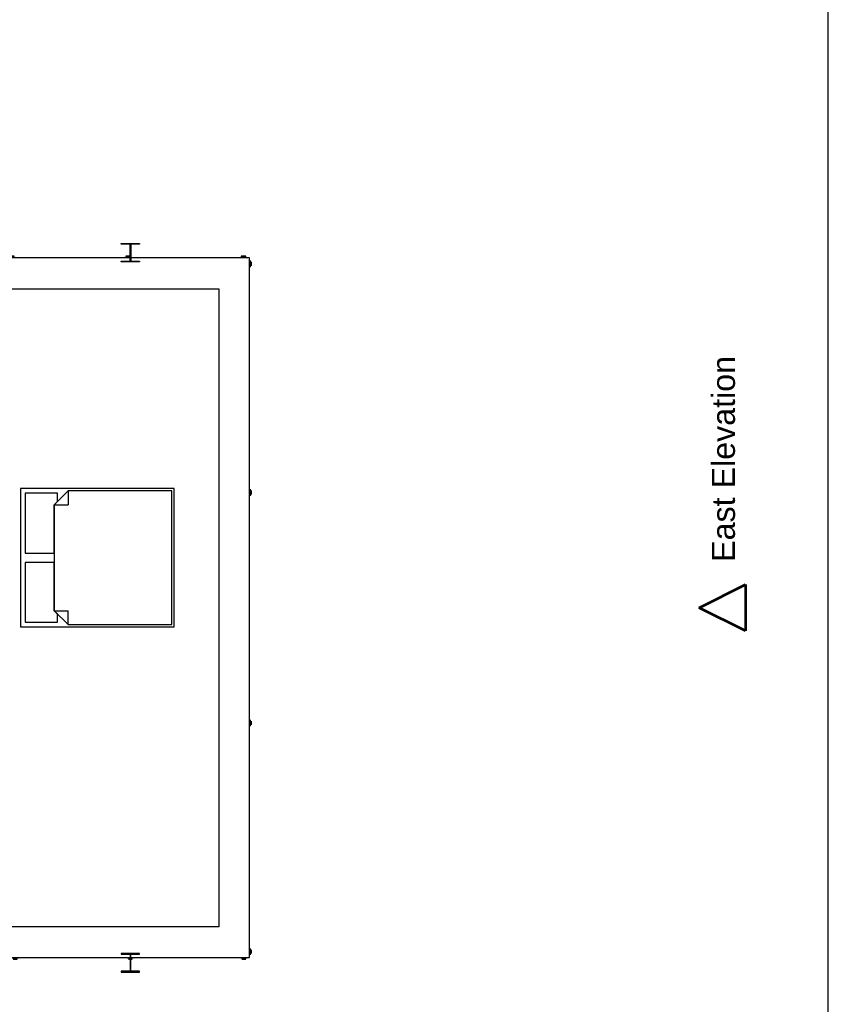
# Model space of a CAD drawing. Header units: metres. Extents: x -13.4 to 28.6, y -17 to 25.
# Drawn here: x 18.06 to 28.58, y -0.66 to 12.15 of the extents above; entities that cross this region are included whole.
import ezdxf

# ---------------------------------------------------------------- set-up
doc = ezdxf.new("R2010")
doc.units = ezdxf.units.M
doc.header["$MEASUREMENT"] = 0
doc.set_wipeout_variables(frame=1)
doc.linetypes.add('Wipeout_Contour', pattern=[1, 0, -1])
for name, color, linetype in [('Finish - Wall', 7, 'Continuous'), ('Interior - Furniture', 7, 'Continuous'), ('Interior - Partition', 7, 'Continuous'), ('Marker - Elevation', 7, 'Continuous'), ('Site & Landscape - Terrain', 7, 'Continuous'), ('Structural - Bearing', 7, 'Continuous')]:
    doc.layers.add(name, color=color, linetype=linetype)
for name, color, linetype, lineweight in [('Finish - Wall_Num_Penna__1', 7, 'Continuous', 13), ('Finish - Wall_Num_Penna__27', 7, 'Continuous', 35), ('Marker - Elevation_Num_Penna__6', 5, 'Continuous', 35), ('Structural - Bearing_Num_Penna__1', 7, 'Continuous', 13)]:
    doc.layers.add(name, color=color, linetype=linetype, lineweight=lineweight)
for name, color, linetype, lineweight, true_color in [('Finish - Wall_Num_Penna__165', 7, 'Continuous', 13, 0x80d6ff), ('Finish - Wall_Num_Penna__166', 7, 'Continuous', 13, 0x97cbff), ('Interior - Furniture _Num_Penna__4', 7, 'Continuous', 20, 0x029e21), ('Interior - Partition_Num_Penna__87', 7, 'Continuous', 20, 0x6a6a6a), ('Marker - Elevation_Num_Penna__25', 7, 'Continuous', 35, 0x40a5ff), ('Site & Landscape - Terrain_Num_Penna__93', 7, 'Continuous', 13, 0xa2a233), ('Structural - Bearing_Num_Penna__166', 7, 'Continuous', 13, 0x97cbff), ('Structural - Bearing_Num_Penna__89', 7, 'Continuous', 20, 0x71cebe)]:
    doc.layers.add(name, color=color, linetype=linetype, lineweight=lineweight, true_color=true_color)
doc.styles.add('GENERATED_STYLE_1', font='Arial.ttf')
pattern_1 = [(45, (0, 0), (-0.159099, 0.159099), []), (45, (-0.05303, 0.05303), (-0.159099, 0.159099), [])]

# ---------------------------------------------------------------- blocks, each defined once
blk = doc.blocks.new('Mesh_1', base_point=(-13.422, -17.039))
at = {"layer": 'Site & Landscape - Terrain_Num_Penna__93', "color": 55, "linetype": 'Continuous', "lineweight": 13, "true_color": 0xa2a233, "flags": 128}
blk.add_lwpolyline([(-13.422, -17.039), (28.578, -17.039), (28.578, 24.961), (-13.422, 24.961)], close=True, dxfattribs=at)
blk = doc.blocks.new('Solaio_1')
at = {"layer": 'Structural - Bearing_Num_Penna__89', "color": 123, "linetype": 'Continuous', "lineweight": 20, "true_color": 0x71cebe, "flags": 128}
blk.add_lwpolyline([(0, 0), (21, 0), (21, 9), (0, 9)], close=True, dxfattribs=at)
blk = doc.blocks.new('Solaio_2')
at = {"layer": 'Structural - Bearing_Num_Penna__89', "color": 123, "linetype": 'Continuous', "lineweight": 20, "true_color": 0x71cebe, "flags": 128}
blk.add_lwpolyline([(0, 0), (21, 0), (21, 9), (0, 9)], close=True, dxfattribs=at)
blk = doc.blocks.new('Solaio_3', base_point=(-0.05, 0.035))
at = {"layer": 'Structural - Bearing_Num_Penna__89', "color": 123, "linetype": 'Continuous', "lineweight": 20, "true_color": 0x71cebe, "flags": 128}
blk.add_lwpolyline([(-0.05, 0.035), (20.95, 0.035), (20.95, 9.035), (-0.05, 9.035)], close=True, dxfattribs=at)
blk = doc.blocks.new('Curtain Wall_2')
at = {"layer": 'Finish - Wall_Num_Penna__165', "linetype": 'Continuous', "lineweight": 0, "true_color": 0x20353f}
for points in [[(5.985, 8.99), (5.985, 9.01), (8.97, 9.01), (8.97, 8.99)], [(8.96, 8.99), (8.96, 9.01), (11.97, 9.01), (11.97, 8.99)], [(11.96, 8.99), (11.96, 9.01), (14.97, 9.01), (14.97, 8.99)], [(14.96, 8.99), (14.96, 9.01), (17.97, 9.01), (17.97, 8.99)], [(17.96, 8.99), (17.96, 9.01), (19.47, 9.01), (19.47, 8.99)], [(19.46, 8.99), (19.46, 9.01), (20.97, 9.01), (20.97, 8.99)], [(20.96, 8.99), (20.96, 9.01), (20.98, 9.01), (20.98, 8.99)]]:
    blk.add_hatch(color=159, dxfattribs=at).paths.add_polyline_path(points)
at = {"layer": 'Finish - Wall_Num_Penna__166', "linetype": 'Continuous', "lineweight": 13, "true_color": 0x97cbff}
for points in [[(6.015, 8.965), (6.015, 9.065), (5.965, 9.065), (5.965, 8.965)], [(8.99, 8.965), (8.99, 9.065), (8.94, 9.065), (8.94, 8.965)], [(11.99, 8.965), (11.99, 9.065), (11.94, 9.065), (11.94, 8.965)], [(14.99, 8.965), (14.99, 9.065), (14.94, 9.065), (14.94, 8.965)], [(17.99, 8.965), (17.99, 9.065), (17.94, 9.065), (17.94, 8.965)], [(19.49, 8.965), (19.49, 9.065), (19.44, 9.065), (19.44, 8.965)], [(20.99, 8.965), (20.99, 9.065), (20.94, 9.065), (20.94, 8.965)], [(21, 8.965), (21, 9.065), (20.95, 9.065), (20.95, 8.965)]]:
    blk.add_hatch(color=151, dxfattribs=at).paths.add_polyline_path(points)
at = {"layer": 'Finish - Wall_Num_Penna__1', "color": 7, "linetype": 'Continuous', "lineweight": 13}
for p, q in [((5.985, 9.01), (8.97, 9.01)), ((5.985, 8.99), (5.985, 9.01)), ((8.97, 8.99), (5.985, 8.99)), ((8.96, 9.01), (11.97, 9.01)), ((8.96, 8.99), (8.96, 9.01)), ((11.97, 8.99), (8.96, 8.99)), ((8.97, 9.01), (8.97, 8.99)), ((11.96, 9.01), (14.97, 9.01)), ((11.96, 8.99), (11.96, 9.01)), ((14.97, 8.99), (11.96, 8.99)), ((11.97, 9.01), (11.97, 8.99)), ((14.96, 9.01), (17.97, 9.01)), ((14.96, 8.99), (14.96, 9.01)), ((17.97, 8.99), (14.96, 8.99)), ((14.97, 9.01), (14.97, 8.99)), ((17.96, 9.01), (19.47, 9.01)), ((17.96, 8.99), (17.96, 9.01)), ((19.47, 8.99), (17.96, 8.99)), ((17.97, 9.01), (17.97, 8.99)), ((19.46, 9.01), (20.97, 9.01)), ((19.46, 8.99), (19.46, 9.01)), ((20.97, 8.99), (19.46, 8.99)), ((19.47, 9.01), (19.47, 8.99)), ((20.96, 9.01), (20.98, 9.01)), ((20.96, 8.99), (20.96, 9.01)), ((20.98, 8.99), (20.96, 8.99)), ((20.97, 9.01), (20.97, 8.99)), ((20.98, 9.01), (20.98, 8.99))]:
    blk.add_line(p, q, dxfattribs=at)
at = {"layer": 'Finish - Wall_Num_Penna__27', "color": 7, "linetype": 'Continuous', "lineweight": 35}
for p, q in [((6.015, 9.065), (5.965, 9.065)), ((5.965, 9.065), (5.965, 8.965)), ((6.015, 8.965), (6.015, 9.065)), ((8.99, 9.065), (8.94, 9.065)), ((8.94, 9.065), (8.94, 8.965)), ((8.99, 8.965), (8.99, 9.065)), ((11.99, 9.065), (11.94, 9.065)), ((11.94, 9.065), (11.94, 8.965)), ((11.99, 8.965), (11.99, 9.065)), ((14.99, 9.065), (14.94, 9.065)), ((14.94, 9.065), (14.94, 8.965)), ((14.99, 8.965), (14.99, 9.065)), ((17.99, 9.065), (17.94, 9.065)), ((17.94, 9.065), (17.94, 8.965)), ((17.99, 8.965), (17.99, 9.065)), ((19.49, 9.065), (19.44, 9.065)), ((19.44, 9.065), (19.44, 8.965)), ((19.49, 8.965), (19.49, 9.065)), ((20.99, 9.065), (20.94, 9.065)), ((20.94, 9.065), (20.94, 8.965)), ((21, 9.065), (20.95, 9.065)), ((20.95, 9.065), (20.95, 8.965)), ((20.99, 8.965), (20.99, 9.065)), ((21, 8.965), (21, 9.065)), ((5.965, 8.965), (6.015, 8.965)), ((8.94, 8.965), (8.99, 8.965)), ((11.94, 8.965), (11.99, 8.965)), ((14.94, 8.965), (14.99, 8.965)), ((17.94, 8.965), (17.99, 8.965)), ((19.44, 8.965), (19.49, 8.965)), ((20.94, 8.965), (20.99, 8.965)), ((20.95, 8.965), (21, 8.965))]:
    blk.add_line(p, q, dxfattribs=at)
blk = doc.blocks.new('Curtain Wall_3')
at = {"layer": 'Finish - Wall_Num_Penna__165', "linetype": 'Continuous', "lineweight": 0, "true_color": 0x20353f}
for points in [[(20.99, 8.98), (21.01, 8.98), (21.01, 5.995), (20.99, 5.995)], [(20.99, 6.005), (21.01, 6.005), (21.01, 2.995), (20.99, 2.995)], [(20.99, 3.005), (21.01, 3.005), (21.01, 0.02), (20.99, 0.02)]]:
    blk.add_hatch(color=159, dxfattribs=at).paths.add_polyline_path(points)
at = {"layer": 'Finish - Wall_Num_Penna__166', "linetype": 'Continuous', "lineweight": 13, "true_color": 0x97cbff}
for points in [[(20.965, 8.95), (21.065, 8.95), (21.065, 9), (20.965, 9)], [(20.965, 5.975), (21.065, 5.975), (21.065, 6.025), (20.965, 6.025)], [(20.965, 2.975), (21.065, 2.975), (21.065, 3.025), (20.965, 3.025)], [(20.965, 0), (21.065, 0), (21.065, 0.05), (20.965, 0.05)]]:
    blk.add_hatch(color=151, dxfattribs=at).paths.add_polyline_path(points)
at = {"layer": 'Finish - Wall_Num_Penna__1', "color": 7, "linetype": 'Continuous', "lineweight": 13}
for p, q in [((20.99, 5.995), (20.99, 8.98)), ((20.99, 8.98), (21.01, 8.98)), ((21.01, 8.98), (21.01, 5.995)), ((20.99, 2.995), (20.99, 6.005)), ((20.99, 6.005), (21.01, 6.005)), ((21.01, 5.995), (20.99, 5.995)), ((21.01, 6.005), (21.01, 2.995)), ((20.99, 0.02), (20.99, 3.005)), ((20.99, 3.005), (21.01, 3.005)), ((21.01, 2.995), (20.99, 2.995)), ((21.01, 3.005), (21.01, 0.02)), ((21.01, 0.02), (20.99, 0.02))]:
    blk.add_line(p, q, dxfattribs=at)
at = {"layer": 'Finish - Wall_Num_Penna__27', "color": 7, "linetype": 'Continuous', "lineweight": 35}
for p, q in [((21.065, 9), (20.965, 9)), ((20.965, 9), (20.965, 8.95)), ((21.065, 8.95), (21.065, 9)), ((20.965, 8.95), (21.065, 8.95)), ((21.065, 6.025), (20.965, 6.025)), ((20.965, 6.025), (20.965, 5.975)), ((21.065, 5.975), (21.065, 6.025)), ((20.965, 5.975), (21.065, 5.975)), ((21.065, 3.025), (20.965, 3.025)), ((20.965, 3.025), (20.965, 2.975)), ((20.965, 2.975), (21.065, 2.975)), ((21.065, 2.975), (21.065, 3.025)), ((21.065, 0.05), (20.965, 0.05)), ((20.965, 0.05), (20.965, 0)), ((20.965, 0), (21.065, 0)), ((21.065, 0), (21.065, 0.05))]:
    blk.add_line(p, q, dxfattribs=at)
blk = doc.blocks.new('Curtain Wall_4')
at = {"layer": 'Finish - Wall_Num_Penna__165', "linetype": 'Continuous', "lineweight": 0, "true_color": 0x20353f}
for points in [[(9.005, 0.01), (9.005, -0.01), (6.045, -0.01), (6.045, 0.01)], [(12.005, 0.01), (12.005, -0.01), (8.995, -0.01), (8.995, 0.01)], [(15.005, 0.01), (15.005, -0.01), (11.995, -0.01), (11.995, 0.01)], [(18.005, 0.01), (18.005, -0.01), (14.995, -0.01), (14.995, 0.01)], [(19.505, 0.01), (19.505, -0.01), (17.995, -0.01), (17.995, 0.01)], [(20.98, 0.01), (20.98, -0.01), (19.495, -0.01), (19.495, 0.01)]]:
    blk.add_hatch(color=159, dxfattribs=at).paths.add_polyline_path(points)
at = {"layer": 'Finish - Wall_Num_Penna__166', "linetype": 'Continuous', "lineweight": 13, "true_color": 0x97cbff}
for points in [[(6.025, 0.035), (6.025, -0.065), (6.075, -0.065), (6.075, 0.035)], [(8.975, 0.035), (8.975, -0.065), (9.025, -0.065), (9.025, 0.035)], [(11.975, 0.035), (11.975, -0.065), (12.025, -0.065), (12.025, 0.035)], [(14.975, 0.035), (14.975, -0.065), (15.025, -0.065), (15.025, 0.035)], [(17.975, 0.035), (17.975, -0.065), (18.025, -0.065), (18.025, 0.035)], [(19.475, 0.035), (19.475, -0.065), (19.525, -0.065), (19.525, 0.035)], [(20.95, 0.035), (20.95, -0.065), (21, -0.065), (21, 0.035)]]:
    blk.add_hatch(color=151, dxfattribs=at).paths.add_polyline_path(points)
at = {"layer": 'Finish - Wall_Num_Penna__1', "color": 7, "linetype": 'Continuous', "lineweight": 13}
for p, q in [((6.045, 0.01), (9.005, 0.01)), ((6.045, -0.01), (6.045, 0.01)), ((8.995, 0.01), (12.005, 0.01)), ((8.995, -0.01), (8.995, 0.01)), ((9.005, 0.01), (9.005, -0.01)), ((11.995, 0.01), (15.005, 0.01)), ((11.995, -0.01), (11.995, 0.01)), ((12.005, 0.01), (12.005, -0.01)), ((14.995, 0.01), (18.005, 0.01)), ((14.995, -0.01), (14.995, 0.01)), ((15.005, 0.01), (15.005, -0.01)), ((17.995, 0.01), (19.505, 0.01)), ((17.995, -0.01), (17.995, 0.01)), ((18.005, 0.01), (18.005, -0.01)), ((19.495, 0.01), (20.98, 0.01)), ((19.495, -0.01), (19.495, 0.01)), ((19.505, 0.01), (19.505, -0.01)), ((20.98, 0.01), (20.98, -0.01)), ((9.005, -0.01), (6.045, -0.01)), ((12.005, -0.01), (8.995, -0.01)), ((15.005, -0.01), (11.995, -0.01)), ((18.005, -0.01), (14.995, -0.01)), ((19.505, -0.01), (17.995, -0.01)), ((20.98, -0.01), (19.495, -0.01))]:
    blk.add_line(p, q, dxfattribs=at)
at = {"layer": 'Finish - Wall_Num_Penna__27', "color": 7, "linetype": 'Continuous', "lineweight": 35}
for p, q in [((6.025, 0.035), (6.025, -0.065)), ((6.075, 0.035), (6.025, 0.035)), ((6.075, -0.065), (6.075, 0.035)), ((8.975, 0.035), (8.975, -0.065)), ((9.025, 0.035), (8.975, 0.035)), ((9.025, -0.065), (9.025, 0.035)), ((11.975, 0.035), (11.975, -0.065)), ((12.025, 0.035), (11.975, 0.035)), ((12.025, -0.065), (12.025, 0.035)), ((14.975, 0.035), (14.975, -0.065)), ((15.025, 0.035), (14.975, 0.035)), ((15.025, -0.065), (15.025, 0.035)), ((17.975, 0.035), (17.975, -0.065)), ((18.025, 0.035), (17.975, 0.035)), ((18.025, -0.065), (18.025, 0.035)), ((19.475, 0.035), (19.475, -0.065)), ((19.525, 0.035), (19.475, 0.035)), ((19.525, -0.065), (19.525, 0.035)), ((20.95, 0.035), (20.95, -0.065)), ((21, 0.035), (20.95, 0.035)), ((21, -0.065), (21, 0.035)), ((6.025, -0.065), (6.075, -0.065)), ((8.975, -0.065), (9.025, -0.065)), ((11.975, -0.065), (12.025, -0.065)), ((14.975, -0.065), (15.025, -0.065)), ((17.975, -0.065), (18.025, -0.065)), ((19.475, -0.065), (19.525, -0.065)), ((20.95, -0.065), (21, -0.065))]:
    blk.add_line(p, q, dxfattribs=at)
blk = doc.blocks.new('Muro_1')
at = {"color": 254, "linetype": 'Wipeout_Contour', "lineweight": 0, "ltscale": 379.215083}
blk.add_wipeout([(0.35, 0.35), (-0.05, -0.05), (1.495, -0.05), (1.495, -0.01), (1.38, -0.01), (1.38, 0), (1.62, 0), (1.62, -0.01), (1.505, -0.01), (1.505, -0.05), (6.862, -0.05), (6.862, -0.01), (6.747, -0.01), (6.747, 0), (6.987, 0), (6.987, -0.01), (6.872, -0.01), (6.872, -0.05), (14.164, -0.05), (14.164, -0.01), (14.049, -0.01), (14.049, 0), (14.289, 0), (14.289, -0.01), (14.174, -0.01), (14.174, -0.05), (19.495, -0.05), (19.495, -0.01), (19.38, -0.01), (19.38, 0), (19.62, 0), (19.62, -0.01), (19.505, -0.01), (19.505, -0.05), (21.05, -0.05), (20.65, 0.35)], dxfattribs=at).dxf.layer = 'Interior - Partition'
at = {"layer": 'Interior - Partition_Num_Penna__87', "color": 251, "linetype": 'Continuous', "lineweight": 20, "true_color": 0x6a6a6a, "flags": 128}
for points in [[(20.65, 0.35), (0.35, 0.35)], [(-0.05, -0.05), (1.495, -0.05)], [(1.505, -0.05), (6.862, -0.05)], [(6.872, -0.05), (14.164, -0.05)], [(14.174, -0.05), (19.495, -0.05)], [(19.505, -0.05), (21.05, -0.05)]]:
    blk.add_lwpolyline(points, dxfattribs=at)
blk = doc.blocks.new('Muro_2', base_point=(21, 0))
at = {"color": 254, "linetype": 'Wipeout_Contour', "lineweight": 0, "ltscale": 86.940771}
blk.add_wipeout([(21.05, -0.05), (21.05, 9.05), (20.65, 8.65), (20.65, 0.35)], dxfattribs=at).dxf.layer = 'Interior - Partition'
at = {"layer": 'Interior - Partition_Num_Penna__87', "color": 251, "linetype": 'Continuous', "lineweight": 20, "true_color": 0x6a6a6a, "flags": 128}
for points in [[(21.05, -0.05), (21.05, 9.05)], [(20.65, 8.65), (20.65, 0.35)]]:
    blk.add_lwpolyline(points, dxfattribs=at)
blk = doc.blocks.new('Muro_3', base_point=(21, 9))
at = {"color": 254, "linetype": 'Wipeout_Contour', "lineweight": 0, "ltscale": 538.751537}
blk.add_wipeout([(1.495, 9.05), (-0.05, 9.05), (0.35, 8.65), (20.65, 8.65), (21.05, 9.05), (19.505, 9.05), (19.505, 9.01), (19.62, 9.01), (19.62, 9), (19.38, 9), (19.38, 9.01), (19.495, 9.01), (19.495, 9.05), (14.174, 9.05), (14.174, 9.01), (14.289, 9.01), (14.289, 9), (14.049, 9), (14.049, 9.01), (14.164, 9.01), (14.164, 9.05), (6.872, 9.05), (6.872, 9.01), (6.987, 9.01), (6.987, 9), (6.747, 9), (6.747, 9.01), (6.862, 9.01), (6.862, 9.05), (1.505, 9.05), (1.505, 9.01), (1.62, 9.01), (1.62, 9), (1.38, 9), (1.38, 9.01), (1.495, 9.01)], dxfattribs=at).dxf.layer = 'Interior - Partition'
at = {"layer": 'Interior - Partition_Num_Penna__87', "color": 251, "linetype": 'Continuous', "lineweight": 20, "true_color": 0x6a6a6a, "flags": 128}
for points in [[(1.495, 9.05), (-0.05, 9.05)], [(6.862, 9.05), (1.505, 9.05)], [(14.164, 9.05), (6.872, 9.05)], [(19.495, 9.05), (14.174, 9.05)], [(21.05, 9.05), (19.505, 9.05)], [(0.35, 8.65), (20.65, 8.65)]]:
    blk.add_lwpolyline(points, dxfattribs=at)
blk = doc.blocks.new('Pilastro_2', base_point=(19.5, 9.12))
at = {"color": 254, "linetype": 'Wipeout_Contour', "lineweight": 0, "ltscale": 258.405217}
blk.add_wipeout([(19.38, 9.24), (19.38, 9.2302), (19.4949, 9.2302), (19.4949, 9.0098), (19.38, 9.0098), (19.38, 9), (19.62, 9), (19.62, 9.0098), (19.5051, 9.0098), (19.5051, 9.2302), (19.62, 9.2302), (19.62, 9.24)], dxfattribs=at).dxf.layer = 'Structural - Bearing'
at = {"layer": 'Structural - Bearing_Num_Penna__166', "linetype": 'Continuous', "lineweight": 13, "true_color": 0x97cbff}
h = blk.add_hatch(dxfattribs=at)
h.set_pattern_fill('STEEL', color=151, style=0, pattern_type=2)
h.set_pattern_definition(pattern_1)
h.paths.add_polyline_path([(19.38, 9.24), (19.38, 9.2302), (19.4949, 9.2302), (19.4949, 9.0098), (19.38, 9.0098), (19.38, 9), (19.62, 9), (19.62, 9.0098), (19.5051, 9.0098), (19.5051, 9.2302), (19.62, 9.2302), (19.62, 9.24)])
at = {"layer": 'Structural - Bearing_Num_Penna__1', "color": 7, "linetype": 'Continuous', "lineweight": 13, "flags": 128}
blk.add_lwpolyline([(19.38, 9.24), (19.62, 9.24), (19.62, 9.2302), (19.5051, 9.2302), (19.5051, 9.0098), (19.62, 9.0098), (19.62, 9), (19.38, 9), (19.38, 9.0098), (19.4949, 9.0098), (19.4949, 9.2302), (19.38, 9.2302)], close=True, dxfattribs=at)
blk = doc.blocks.new('Pilastro_6', base_point=(19.5, -0.12))
at = {"color": 254, "linetype": 'Wipeout_Contour', "lineweight": 0, "ltscale": 234.099972}
blk.add_wipeout([(19.38, -0.24), (19.62, -0.24), (19.62, -0.2302), (19.5051, -0.2302), (19.5051, -0.0098), (19.62, -0.0098), (19.62, 0), (19.38, 0), (19.38, -0.0098), (19.4949, -0.0098), (19.4949, -0.2302), (19.38, -0.2302)], dxfattribs=at).dxf.layer = 'Structural - Bearing'
at = {"layer": 'Structural - Bearing_Num_Penna__166', "linetype": 'Continuous', "lineweight": 13, "true_color": 0x97cbff}
h = blk.add_hatch(dxfattribs=at)
h.set_pattern_fill('STEEL', color=151, style=0, pattern_type=2)
h.set_pattern_definition(pattern_1)
h.paths.add_polyline_path([(19.38, -0.24), (19.62, -0.24), (19.62, -0.2302), (19.5051, -0.2302), (19.5051, -0.0098), (19.62, -0.0098), (19.62, 0), (19.38, 0), (19.38, -0.0098), (19.4949, -0.0098), (19.4949, -0.2302), (19.38, -0.2302)])
at = {"layer": 'Structural - Bearing_Num_Penna__1', "color": 7, "linetype": 'Continuous', "lineweight": 13, "flags": 128}
blk.add_lwpolyline([(19.38, -0.24), (19.62, -0.24), (19.62, -0.2302), (19.5051, -0.2302), (19.5051, -0.0098), (19.62, -0.0098), (19.62, 0), (19.38, 0), (19.38, -0.0098), (19.4949, -0.0098), (19.4949, -0.2302), (19.38, -0.2302)], close=True, dxfattribs=at)
blk = doc.blocks.new('Bed Double 21')
at = {"layer": 'Interior - Furniture _Num_Penna__4', "color": 104, "linetype": 'Continuous', "lineweight": 20, "true_color": 0x029e21}
for p, q in [((1.8, 2), (0, 2)), ((0, 2), (0, 0)), ((0.84, 1.94), (0.06, 1.94)), ((0.06, 1.94), (0.06, 1.52)), ((0.84, 1.56), (0.84, 1.94)), ((1.74, 1.94), (0.96, 1.94)), ((0.96, 1.94), (0.96, 1.56)), ((1.74, 1.52), (1.74, 1.94)), ((1.8, 0), (1.8, 2)), ((0.21, 1.56), (0.03, 1.38)), ((0.17, 1.52), (0.21, 1.56)), ((0.21, 1.56), (0.84, 1.56)), ((0.9, 1.56), (0.21, 1.56)), ((0.21, 1.56), (0.21, 1.38)), ((1.59, 1.56), (0.9, 1.56)), ((0.96, 1.56), (1.59, 1.56)), ((1.59, 1.56), (1.63, 1.52)), ((1.77, 1.38), (1.59, 1.56)), ((1.59, 1.56), (1.59, 1.38)), ((0.06, 1.52), (0.17, 1.52)), ((1.63, 1.52), (1.74, 1.52)), ((0.03, 1.38), (0.03, 0.03)), ((0.03, 1.38), (0.21, 1.38)), ((1.77, 1.38), (1.59, 1.38)), ((1.77, 0.03), (1.77, 1.38)), ((0, 0), (1.8, 0)), ((0.03, 0.03), (0.9, 0.03)), ((0.9, 0.03), (1.77, 0.03))]:
    blk.add_line(p, q, dxfattribs=at)
blk = doc.blocks.new('Alzato_3', base_point=(27.5, 19.5))
at = {"layer": 'Marker - Elevation_Num_Penna__6', "color": 5, "lineweight": 35, "insert": (27.368, 4.98), "char_height": 0.3, "attachment_point": 7, "rotation": 90, "style": 'GENERATED_STYLE_1'}
blk.add_mtext('\\A1;{\\pql;\\pt0;\\fArial|b0|i0|c0|p34; East Elevation}', dxfattribs=at)
at = {"color": 254, "linetype": 'Wipeout_Contour', "lineweight": 0, "ltscale": 82.522824}
blk.add_wipeout([(27.5, 4.8), (27.5, 4.2), (26.9, 4.5)], dxfattribs=at).dxf.layer = 'Marker - Elevation'
at = {"layer": 'Marker - Elevation_Num_Penna__25', "color": 161, "linetype": 'Continuous', "lineweight": 35, "true_color": 0x40a5ff}
for p, q in [((26.9, 4.5), (27.5, 4.8)), ((27.5, 4.8), (27.5, 4.2)), ((27.5, 4.2), (26.9, 4.5))]:
    blk.add_line(p, q, dxfattribs=at)

msp = doc.modelspace()

# ---------------------------------------------------------------- block references
at = {"layer": 'Finish - Wall', "linetype": 'Continuous', "lineweight": 0}
for name in ['Curtain Wall_2', 'Curtain Wall_3', 'Curtain Wall_4']:
    msp.add_blockref(name, (0, 0), dxfattribs=at)
at = {"layer": 'Interior - Furniture', "color": 104, "linetype": 'Continuous', "lineweight": 20, "true_color": 0x029e21, "rotation": 90}
msp.add_blockref('Bed Double 21', (20.07, 4.25), dxfattribs=at)
at = {"layer": 'Site & Landscape - Terrain', "color": 55, "lineweight": 13, "true_color": 0xa2a233}
msp.add_blockref('Mesh_1', (-13.422, -17.039), dxfattribs=at)
at = {"layer": 'Structural - Bearing', "color": 123, "linetype": 'Continuous', "lineweight": 20, "true_color": 0x71cebe}
for name, p in [('Solaio_3', (-0.05, 0.035)), ('Solaio_1', (0, 0)), ('Solaio_2', (0, 0))]:
    msp.add_blockref(name, p, dxfattribs=at)

# ---------------------------------------------------------------- next in the draw order: block references
at = {"layer": 'Interior - Partition', "color": 7, "lineweight": 35}
msp.add_blockref('Muro_1', (0, 0), dxfattribs=at)
at = {"layer": 'Marker - Elevation', "color": 151, "lineweight": 20, "true_color": 0x80c2ff}
msp.add_blockref('Alzato_3', (27.5, 19.5), dxfattribs=at)

# ---------------------------------------------------------------- next in the draw order: block references
at = {"layer": 'Interior - Partition', "color": 7, "lineweight": 35}
msp.add_blockref('Muro_2', (21, 0), dxfattribs=at)
at = {"layer": 'Structural - Bearing', "color": 14, "lineweight": 35, "true_color": 0xa80f02}
msp.add_blockref('Pilastro_6', (19.5, -0.12), dxfattribs=at)

# ---------------------------------------------------------------- next in the draw order: block references
at = {"layer": 'Interior - Partition', "color": 7, "lineweight": 35}
msp.add_blockref('Muro_3', (21, 9), dxfattribs=at)

# ---------------------------------------------------------------- next in the draw order: block references
at = {"layer": 'Structural - Bearing', "color": 14, "lineweight": 35, "true_color": 0xa80f02}
msp.add_blockref('Pilastro_2', (19.5, 9.12), dxfattribs=at)

doc.saveas('drawing.dxf')
